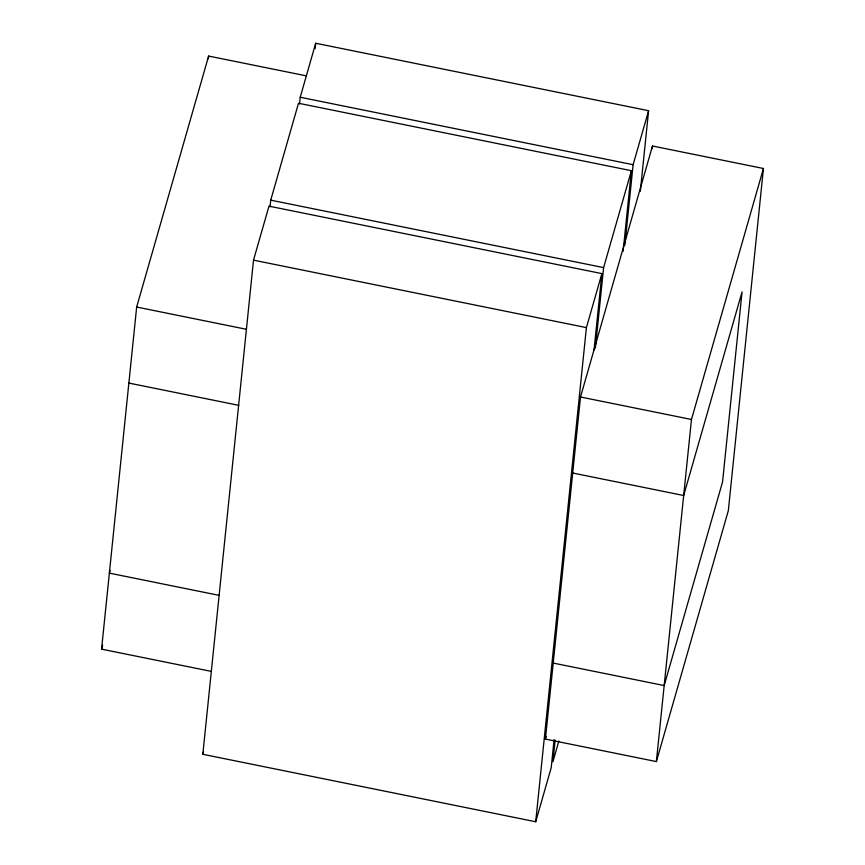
<?xml version="1.0" encoding="UTF-8"?>
<svg xmlns="http://www.w3.org/2000/svg" width="865" height="865" viewBox="0 0 865 865"><rect width="100%" height="100%" fill="white"/><g stroke="black" fill="none" stroke-linecap="round" stroke-linejoin="round"><path stroke-width="1.3" d="M211.201 671.359L101.562 649.15L136.659 307.043L208.627 56.063L306.383 75.871M208.346 58.744L208.627 56.063M554.087 739.553L551.2 767.752L535.705 821.75L202.821 754.291L253.51 260.149L268.993 206.151L601.889 273.61L594.039 350.141M270.031 206.865L270.723 200.15L298.501 103.249L631.385 170.708L623.124 251.283M299.539 103.962L300.22 97.248L315.703 43.25L648.599 110.709L640.327 191.273M315.163 48.624L315.703 43.25M535.705 821.75L586.405 327.608L601.889 273.61M545.415 739.088L580.501 396.992L652.48 146.001L763.438 168.491L728.341 510.588L656.373 761.578L545.415 739.088L546.15 736.504M555.125 740.267L552.919 761.751L558.844 741.078M595.336 348.173L603.608 267.609L631.385 170.708M624.844 245.282L633.115 164.707L648.599 110.709M652.199 148.694L652.48 146.001M656.373 761.578L691.47 419.482L763.438 168.491M110.104 570.532L109.358 573.127L219.267 595.39M101.562 649.15L102.675 645.268M202.821 754.291L203.556 751.717M300.22 97.248L633.115 164.707M270.723 200.15L603.608 267.609M253.51 260.149L586.405 327.608M136.659 307.043L246.298 329.262M580.501 396.992L691.47 419.482M128.853 383.065L238.762 405.339M572.446 472.96L683.674 495.504L742.062 291.873L722.556 481.935L664.169 685.556L552.951 663.012"/></g></svg>
